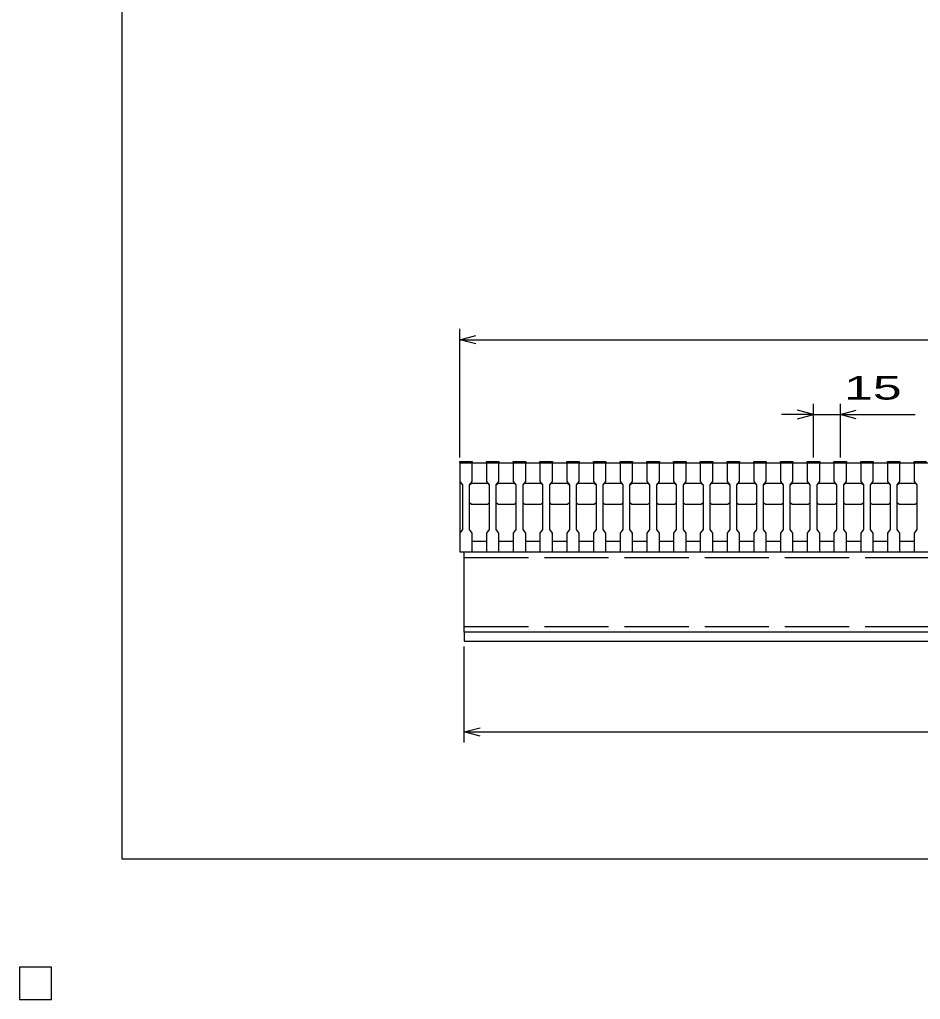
# Model space of a CAD drawing. Units: millimetres, scale not verified. Extents: x -1092 to 1042, y -770 to 629.
# Drawn here: x -1092 to -586, y -770 to -220 of the extents above; entities that cross this region are included whole.
import ezdxf
from ezdxf.enums import TextEntityAlignment as Align

# ---------------------------------------------------------------- set-up
doc = ezdxf.new("R2010")
doc.units = ezdxf.units.MM
doc.header["$LTSCALE"] = 6
doc.linetypes.add('DASHED', pattern=[7.5, 6, -1.5])
for name, color, linetype, lineweight in [('0_2', 150, 'Continuous', 25), ('16', 3, 'Continuous', 25), ('22', 4, 'Continuous', 25)]:
    doc.layers.add(name, color=color, linetype=linetype, lineweight=lineweight)
doc.styles.add('ベクトル', font='')
doc.styles.get('ベクトル').set_extended_font_data('ベクトル')

msp = doc.modelspace()

# ---------------------------------------------------------------- linework, layer by layer
at = {"layer": '0_2'}
for p, q in [((-1034.4, -690.9), (-1034.4, 629.1)), ((1041.6, -690.9), (-1034.4, -690.9))]:
    msp.add_line(p, q, dxfattribs=at)
at = {"layer": '16'}
for p, q in [((-845, -468.5), (-845, -467.8)), ((-845, -467.8), (-838, -467.8)), ((-845, -468.5), (-845, -479)), ((-838, -468.5), (-845, -468.5)), ((-845, -468.5), (-845, -512.5)), ((-845, -468.5), (-255, -468.5)), ((-838, -467.8), (-838, -468.5)), ((-838, -479), (-838, -468.5)), ((-830, -468.5), (-830, -467.8)), ((-830, -467.8), (-823, -467.8)), ((-830, -468.5), (-830, -479)), ((-823, -468.5), (-830, -468.5)), ((-823, -467.8), (-823, -468.5)), ((-823, -479), (-823, -468.5)), ((-815, -468.5), (-815, -467.8)), ((-815, -467.8), (-808, -467.8)), ((-815, -468.5), (-815, -479)), ((-808, -468.5), (-815, -468.5)), ((-808, -467.8), (-808, -468.5)), ((-808, -479), (-808, -468.5)), ((-800, -468.5), (-800, -467.8)), ((-800, -467.8), (-793, -467.8)), ((-800, -468.5), (-800, -479)), ((-793, -468.5), (-800, -468.5)), ((-793, -467.8), (-793, -468.5)), ((-793, -479), (-793, -468.5)), ((-785, -468.5), (-785, -467.8)), ((-785, -467.8), (-778, -467.8)), ((-785, -468.5), (-785, -479)), ((-778, -468.5), (-785, -468.5)), ((-778, -467.8), (-778, -468.5)), ((-778, -479), (-778, -468.5)), ((-770, -468.5), (-770, -467.8)), ((-770, -467.8), (-763, -467.8)), ((-770, -468.5), (-770, -479)), ((-763, -468.5), (-770, -468.5)), ((-763, -467.8), (-763, -468.5)), ((-763, -479), (-763, -468.5)), ((-755, -468.5), (-755, -467.8)), ((-755, -467.8), (-748, -467.8)), ((-755, -468.5), (-755, -479)), ((-748, -468.5), (-755, -468.5)), ((-748, -467.8), (-748, -468.5)), ((-748, -479), (-748, -468.5)), ((-740, -468.5), (-740, -467.8)), ((-740, -467.8), (-733, -467.8)), ((-740, -468.5), (-740, -479)), ((-733, -468.5), (-740, -468.5)), ((-733, -467.8), (-733, -468.5)), ((-733, -479), (-733, -468.5)), ((-725, -468.5), (-725, -467.8)), ((-725, -467.8), (-718, -467.8)), ((-725, -468.5), (-725, -479)), ((-718, -468.5), (-725, -468.5)), ((-718, -467.8), (-718, -468.5)), ((-718, -479), (-718, -468.5)), ((-710, -468.5), (-710, -467.8)), ((-710, -467.8), (-703, -467.8)), ((-710, -468.5), (-710, -479)), ((-703, -468.5), (-710, -468.5)), ((-703, -467.8), (-703, -468.5)), ((-703, -479), (-703, -468.5)), ((-695, -468.5), (-695, -467.8)), ((-695, -467.8), (-688, -467.8)), ((-695, -468.5), (-695, -479)), ((-688, -468.5), (-695, -468.5)), ((-688, -467.8), (-688, -468.5)), ((-688, -479), (-688, -468.5)), ((-680, -468.5), (-680, -467.8)), ((-680, -467.8), (-673, -467.8)), ((-680, -468.5), (-680, -479)), ((-673, -468.5), (-680, -468.5)), ((-673, -467.8), (-673, -468.5)), ((-673, -479), (-673, -468.5)), ((-665, -468.5), (-665, -467.8)), ((-665, -467.8), (-658, -467.8)), ((-665, -468.5), (-665, -479)), ((-658, -468.5), (-665, -468.5)), ((-658, -467.8), (-658, -468.5)), ((-658, -479), (-658, -468.5)), ((-650, -468.5), (-650, -467.8)), ((-650, -467.8), (-643, -467.8)), ((-650, -468.5), (-650, -479)), ((-643, -468.5), (-650, -468.5)), ((-643, -467.8), (-643, -468.5)), ((-643, -479), (-643, -468.5)), ((-635, -468.5), (-635, -467.8)), ((-635, -467.8), (-628, -467.8)), ((-635, -468.5), (-635, -479)), ((-628, -468.5), (-635, -468.5)), ((-628, -467.8), (-628, -468.5)), ((-628, -479), (-628, -468.5)), ((-620, -468.5), (-620, -467.8)), ((-620, -467.8), (-613, -467.8)), ((-620, -468.5), (-620, -479)), ((-613, -468.5), (-620, -468.5)), ((-613, -467.8), (-613, -468.5)), ((-613, -479), (-613, -468.5)), ((-605, -468.5), (-605, -467.8)), ((-605, -467.8), (-598, -467.8)), ((-605, -468.5), (-605, -479)), ((-598, -468.5), (-605, -468.5)), ((-598, -467.8), (-598, -468.5)), ((-598, -479), (-598, -468.5)), ((-590, -468.5), (-590, -467.8)), ((-590, -467.8), (-583, -467.8)), ((-590, -468.5), (-590, -479)), ((-583, -468.5), (-590, -468.5)), ((-845, -479), (-843.5, -481)), ((-843.5, -481), (-843.5, -506)), ((-839.5, -481), (-838, -479)), ((-839.5, -481), (-838.5, -480)), ((-839.5, -506), (-839.5, -481)), ((-838.5, -480), (-829.5, -480)), ((-830, -479), (-828.5, -481)), ((-829.5, -480), (-828.5, -481)), ((-828.5, -481), (-828.5, -506)), ((-824.5, -481), (-823, -479)), ((-824.5, -481), (-823.5, -480)), ((-824.5, -506), (-824.5, -481)), ((-823.5, -480), (-814.5, -480)), ((-815, -479), (-813.5, -481)), ((-814.5, -480), (-813.5, -481)), ((-813.5, -481), (-813.5, -506)), ((-809.5, -481), (-808, -479)), ((-809.5, -481), (-808.5, -480)), ((-809.5, -506), (-809.5, -481)), ((-808.5, -480), (-799.5, -480)), ((-800, -479), (-798.5, -481)), ((-799.5, -480), (-798.5, -481)), ((-798.5, -481), (-798.5, -506)), ((-794.5, -481), (-793, -479)), ((-794.5, -481), (-793.5, -480)), ((-794.5, -506), (-794.5, -481)), ((-793.5, -480), (-784.5, -480)), ((-785, -479), (-783.5, -481)), ((-784.5, -480), (-783.5, -481)), ((-783.5, -481), (-783.5, -506)), ((-779.5, -481), (-778, -479)), ((-779.5, -481), (-778.5, -480)), ((-779.5, -506), (-779.5, -481)), ((-778.5, -480), (-769.5, -480)), ((-770, -479), (-768.5, -481)), ((-769.5, -480), (-768.5, -481)), ((-768.5, -481), (-768.5, -506)), ((-764.5, -481), (-763, -479)), ((-764.5, -481), (-763.5, -480)), ((-764.5, -506), (-764.5, -481)), ((-763.5, -480), (-754.5, -480)), ((-755, -479), (-753.5, -481)), ((-754.5, -480), (-753.5, -481)), ((-753.5, -481), (-753.5, -506)), ((-749.5, -481), (-748, -479)), ((-749.5, -481), (-748.5, -480)), ((-749.5, -506), (-749.5, -481)), ((-748.5, -480), (-739.5, -480)), ((-740, -479), (-738.5, -481)), ((-739.5, -480), (-738.5, -481)), ((-738.5, -481), (-738.5, -506)), ((-734.5, -481), (-733, -479)), ((-734.5, -481), (-733.5, -480)), ((-734.5, -506), (-734.5, -481)), ((-733.5, -480), (-724.5, -480)), ((-725, -479), (-723.5, -481)), ((-724.5, -480), (-723.5, -481)), ((-723.5, -481), (-723.5, -506)), ((-719.5, -481), (-718, -479)), ((-719.5, -481), (-718.5, -480)), ((-719.5, -506), (-719.5, -481)), ((-718.5, -480), (-709.5, -480)), ((-710, -479), (-708.5, -481)), ((-709.5, -480), (-708.5, -481)), ((-708.5, -481), (-708.5, -506)), ((-704.5, -481), (-703, -479)), ((-704.5, -481), (-703.5, -480)), ((-704.5, -506), (-704.5, -481)), ((-703.5, -480), (-694.5, -480)), ((-695, -479), (-693.5, -481)), ((-694.5, -480), (-693.5, -481)), ((-693.5, -481), (-693.5, -506)), ((-689.5, -481), (-688, -479)), ((-689.5, -481), (-688.5, -480)), ((-689.5, -506), (-689.5, -481)), ((-688.5, -480), (-679.5, -480)), ((-680, -479), (-678.5, -481)), ((-679.5, -480), (-678.5, -481)), ((-678.5, -481), (-678.5, -506)), ((-674.5, -481), (-673, -479)), ((-674.5, -481), (-673.5, -480)), ((-674.5, -506), (-674.5, -481)), ((-673.5, -480), (-664.5, -480)), ((-665, -479), (-663.5, -481)), ((-664.5, -480), (-663.5, -481)), ((-663.5, -481), (-663.5, -506)), ((-659.5, -481), (-658, -479)), ((-659.5, -481), (-658.5, -480)), ((-659.5, -506), (-659.5, -481)), ((-658.5, -480), (-649.5, -480)), ((-650, -479), (-648.5, -481)), ((-649.5, -480), (-648.5, -481)), ((-648.5, -481), (-648.5, -506)), ((-644.5, -481), (-643, -479)), ((-644.5, -481), (-643.5, -480)), ((-644.5, -506), (-644.5, -481)), ((-643.5, -480), (-634.5, -480)), ((-635, -479), (-633.5, -481)), ((-634.5, -480), (-633.5, -481)), ((-633.5, -481), (-633.5, -506)), ((-629.5, -481), (-628, -479)), ((-629.5, -481), (-628.5, -480)), ((-629.5, -506), (-629.5, -481)), ((-628.5, -480), (-619.5, -480)), ((-620, -479), (-618.5, -481)), ((-619.5, -480), (-618.5, -481)), ((-618.5, -481), (-618.5, -506)), ((-614.5, -481), (-613, -479)), ((-614.5, -481), (-613.5, -480)), ((-614.5, -506), (-614.5, -481)), ((-613.5, -480), (-604.5, -480)), ((-605, -479), (-603.5, -481)), ((-604.5, -480), (-603.5, -481)), ((-603.5, -481), (-603.5, -506)), ((-599.5, -481), (-598, -479)), ((-599.5, -481), (-598.5, -480)), ((-599.5, -506), (-599.5, -481)), ((-598.5, -480), (-589.5, -480)), ((-590, -479), (-588.5, -481)), ((-589.5, -480), (-588.5, -481)), ((-588.5, -481), (-588.5, -506)), ((-838.5, -492), (-839.5, -491)), ((-829.5, -492), (-838.5, -492)), ((-828.5, -491), (-829.5, -492)), ((-823.5, -492), (-824.5, -491)), ((-814.5, -492), (-823.5, -492)), ((-813.5, -491), (-814.5, -492)), ((-808.5, -492), (-809.5, -491)), ((-799.5, -492), (-808.5, -492)), ((-798.5, -491), (-799.5, -492)), ((-793.5, -492), (-794.5, -491)), ((-784.5, -492), (-793.5, -492)), ((-783.5, -491), (-784.5, -492)), ((-778.5, -492), (-779.5, -491)), ((-769.5, -492), (-778.5, -492)), ((-768.5, -491), (-769.5, -492)), ((-763.5, -492), (-764.5, -491)), ((-754.5, -492), (-763.5, -492)), ((-753.5, -491), (-754.5, -492)), ((-748.5, -492), (-749.5, -491)), ((-739.5, -492), (-748.5, -492)), ((-738.5, -491), (-739.5, -492)), ((-733.5, -492), (-734.5, -491)), ((-724.5, -492), (-733.5, -492)), ((-723.5, -491), (-724.5, -492)), ((-718.5, -492), (-719.5, -491)), ((-709.5, -492), (-718.5, -492)), ((-708.5, -491), (-709.5, -492)), ((-703.5, -492), (-704.5, -491)), ((-694.5, -492), (-703.5, -492)), ((-693.5, -491), (-694.5, -492)), ((-688.5, -492), (-689.5, -491)), ((-679.5, -492), (-688.5, -492)), ((-678.5, -491), (-679.5, -492)), ((-673.5, -492), (-674.5, -491)), ((-664.5, -492), (-673.5, -492)), ((-663.5, -491), (-664.5, -492)), ((-658.5, -492), (-659.5, -491)), ((-649.5, -492), (-658.5, -492)), ((-648.5, -491), (-649.5, -492)), ((-643.5, -492), (-644.5, -491)), ((-634.5, -492), (-643.5, -492)), ((-633.5, -491), (-634.5, -492)), ((-628.5, -492), (-629.5, -491)), ((-619.5, -492), (-628.5, -492)), ((-618.5, -491), (-619.5, -492)), ((-613.5, -492), (-614.5, -491)), ((-604.5, -492), (-613.5, -492)), ((-603.5, -491), (-604.5, -492)), ((-598.5, -492), (-599.5, -491)), ((-589.5, -492), (-598.5, -492)), ((-588.5, -491), (-589.5, -492)), ((-843.5, -506), (-845, -508)), ((-845, -508), (-845, -518.5)), ((-838, -508), (-839.5, -506)), ((-838, -518.5), (-838, -508)), ((-828.5, -506), (-830, -508)), ((-830, -508), (-830, -518.5)), ((-823, -508), (-824.5, -506)), ((-823, -518.5), (-823, -508)), ((-813.5, -506), (-815, -508)), ((-815, -508), (-815, -518.5)), ((-808, -508), (-809.5, -506)), ((-808, -518.5), (-808, -508)), ((-798.5, -506), (-800, -508)), ((-800, -508), (-800, -518.5)), ((-793, -508), (-794.5, -506)), ((-793, -518.5), (-793, -508)), ((-783.5, -506), (-785, -508)), ((-785, -508), (-785, -518.5)), ((-778, -508), (-779.5, -506)), ((-778, -518.5), (-778, -508)), ((-768.5, -506), (-770, -508)), ((-770, -508), (-770, -518.5)), ((-763, -508), (-764.5, -506)), ((-763, -518.5), (-763, -508)), ((-753.5, -506), (-755, -508)), ((-755, -508), (-755, -518.5)), ((-748, -508), (-749.5, -506)), ((-748, -518.5), (-748, -508)), ((-738.5, -506), (-740, -508)), ((-740, -508), (-740, -518.5)), ((-733, -508), (-734.5, -506)), ((-733, -518.5), (-733, -508)), ((-723.5, -506), (-725, -508)), ((-725, -508), (-725, -518.5)), ((-718, -508), (-719.5, -506)), ((-718, -518.5), (-718, -508)), ((-708.5, -506), (-710, -508)), ((-710, -508), (-710, -518.5)), ((-703, -508), (-704.5, -506)), ((-703, -518.5), (-703, -508)), ((-693.5, -506), (-695, -508)), ((-695, -508), (-695, -518.5)), ((-688, -508), (-689.5, -506)), ((-688, -518.5), (-688, -508)), ((-678.5, -506), (-680, -508)), ((-680, -508), (-680, -518.5)), ((-673, -508), (-674.5, -506)), ((-673, -518.5), (-673, -508)), ((-663.5, -506), (-665, -508)), ((-665, -508), (-665, -518.5)), ((-658, -508), (-659.5, -506)), ((-658, -518.5), (-658, -508)), ((-648.5, -506), (-650, -508)), ((-650, -508), (-650, -518.5)), ((-643, -508), (-644.5, -506)), ((-643, -518.5), (-643, -508)), ((-633.5, -506), (-635, -508)), ((-635, -508), (-635, -518.5)), ((-628, -508), (-629.5, -506)), ((-628, -518.5), (-628, -508)), ((-618.5, -506), (-620, -508)), ((-620, -508), (-620, -518.5)), ((-613, -508), (-614.5, -506)), ((-613, -518.5), (-613, -508)), ((-603.5, -506), (-605, -508)), ((-605, -508), (-605, -518.5)), ((-598, -508), (-599.5, -506)), ((-598, -518.5), (-598, -508)), ((-588.5, -506), (-590, -508)), ((-590, -508), (-590, -518.5)), ((-838, -512.5), (-830, -512.5)), ((-823, -512.5), (-815, -512.5)), ((-808, -512.5), (-800, -512.5)), ((-793, -512.5), (-785, -512.5)), ((-778, -512.5), (-770, -512.5)), ((-763, -512.5), (-755, -512.5)), ((-748, -512.5), (-740, -512.5)), ((-733, -512.5), (-725, -512.5)), ((-718, -512.5), (-710, -512.5)), ((-703, -512.5), (-695, -512.5)), ((-688, -512.5), (-680, -512.5)), ((-673, -512.5), (-665, -512.5)), ((-658, -512.5), (-650, -512.5)), ((-643, -512.5), (-635, -512.5)), ((-628, -512.5), (-620, -512.5)), ((-613, -512.5), (-605, -512.5)), ((-598, -512.5), (-590, -512.5)), ((-845, -518.5), (-838, -518.5)), ((-842.5, -518.5), (-257.5, -518.5)), ((-842.5, -563.5), (-842.5, -518.5)), ((-830, -518.5), (-823, -518.5)), ((-815, -518.5), (-808, -518.5)), ((-800, -518.5), (-793, -518.5)), ((-785, -518.5), (-778, -518.5)), ((-770, -518.5), (-763, -518.5)), ((-755, -518.5), (-748, -518.5)), ((-740, -518.5), (-733, -518.5)), ((-725, -518.5), (-718, -518.5)), ((-710, -518.5), (-703, -518.5)), ((-695, -518.5), (-688, -518.5)), ((-680, -518.5), (-673, -518.5)), ((-665, -518.5), (-658, -518.5)), ((-650, -518.5), (-643, -518.5)), ((-635, -518.5), (-628, -518.5)), ((-620, -518.5), (-613, -518.5)), ((-605, -518.5), (-598, -518.5)), ((-590, -518.5), (-583, -518.5)), ((-257.5, -563.5), (-842.5, -563.5)), ((-842.5, -563.5), (-842.5, -568.5)), ((-257.5, -563.5), (-842.5, -563.5)), ((-842.5, -568.5), (-257.5, -568.5)), ((-1074, -751.5), (-1092, -751.5)), ((-1092, -751.5), (-1092, -769.5)), ((-1074, -751.5), (-1092, -751.5)), ((-1092, -751.5), (-1092, -769.5)), ((-1074, -751.5), (-1092, -751.5)), ((-1092, -751.5), (-1092, -769.5)), ((-1074, -751.5), (-1092, -751.5)), ((-1092, -751.5), (-1092, -769.5)), ((-1074, -751.5), (-1092, -751.5)), ((-1092, -751.5), (-1092, -769.5)), ((-1074, -769.5), (-1074, -751.5)), ((-1074, -769.5), (-1074, -751.5)), ((-1074, -769.5), (-1074, -751.5)), ((-1074, -769.5), (-1074, -751.5)), ((-1074, -769.5), (-1074, -751.5)), ((-1092, -769.5), (-1074, -769.5)), ((-1092, -769.5), (-1074, -769.5)), ((-1092, -769.5), (-1074, -769.5)), ((-1092, -769.5), (-1074, -769.5)), ((-1092, -769.5), (-1074, -769.5))]:
    msp.add_line(p, q, dxfattribs=at)
at = {"layer": '16', "linetype": 'DASHED'}
for p, q in [((-842.5, -521.7), (-257.5, -521.7)), ((-842.5, -560.3), (-257.5, -560.3))]:
    msp.add_line(p, q, dxfattribs=at)
at = {"layer": '22'}
for p, q in [((-845, -465.5), (-845, -393.5)), ((-845, -399.5), (-836, -397.1)), ((-836, -401.9), (-845, -399.5)), ((-845, -399.5), (-255, -399.5)), ((-646.5, -441.5), (-655.5, -439.1)), ((-646.5, -465.5), (-646.5, -435.5)), ((-631.5, -435.5), (-631.5, -465.5)), ((-631.5, -441.5), (-622.5, -439.1)), ((-646.5, -441.5), (-664.5, -441.5)), ((-655.5, -443.9), (-646.5, -441.5)), ((-646.5, -441.5), (-631.5, -441.5)), ((-622.5, -443.9), (-631.5, -441.5)), ((-631.5, -441.5), (-589.5, -441.5)), ((-842.5, -625.5), (-842.5, -571.5)), ((-842.5, -619.5), (-833.5, -617.1)), ((-833.5, -621.9), (-842.5, -619.5)), ((-842.5, -619.5), (-257.5, -619.5))]:
    msp.add_line(p, q, dxfattribs=at)
at = {"layer": '22', "color": 2}
for p, q in [((-1074, -751.5), (-1092, -751.5)), ((-1092, -751.5), (-1092, -769.5)), ((-1074, -751.5), (-1092, -751.5)), ((-1092, -751.5), (-1092, -769.5)), ((-1074, -751.5), (-1092, -751.5)), ((-1092, -751.5), (-1092, -769.5)), ((-1074, -769.5), (-1074, -751.5)), ((-1074, -769.5), (-1074, -751.5)), ((-1074, -769.5), (-1074, -751.5)), ((-1092, -769.5), (-1074, -769.5)), ((-1092, -769.5), (-1074, -769.5)), ((-1092, -769.5), (-1074, -769.5))]:
    msp.add_line(p, q, dxfattribs=at)

# ---------------------------------------------------------------- texts
at = {"layer": '22', "color": 2, "style": 'ベクトル', "width": 1.65}
msp.add_text(' 15 ', height=13.2, dxfattribs=at).set_placement((-637.5, -426.5), align=Align.MIDDLE_LEFT)

doc.saveas('drawing.dxf')
